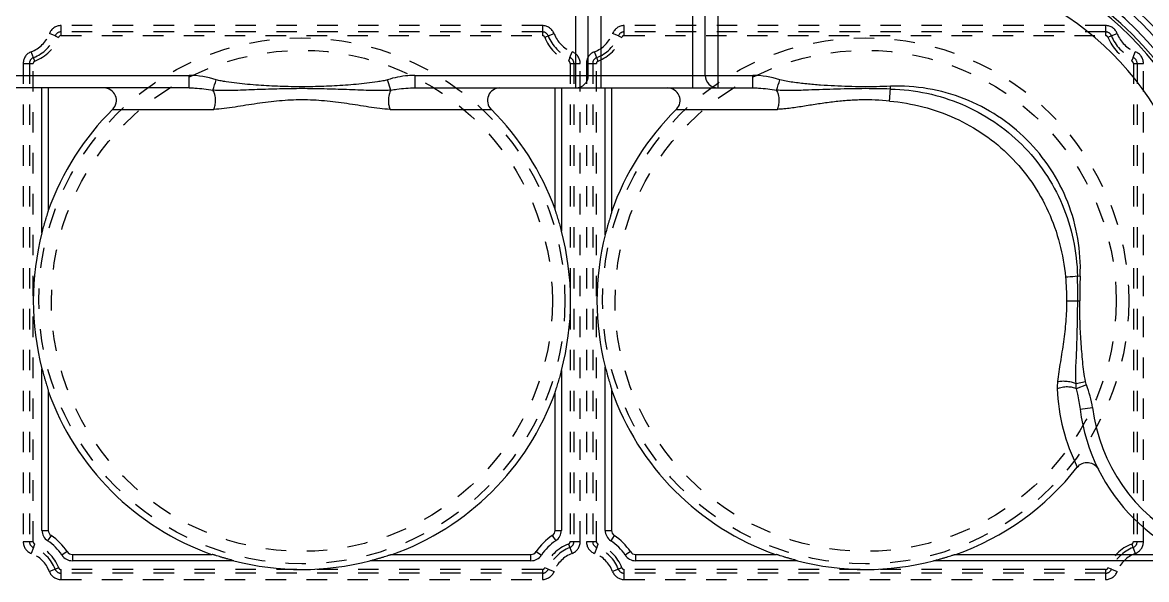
# Model space of a CAD drawing. Header units: millimetres. Extents: x -840 to 1682, y -9216 to -2117.
# Drawn here: x 664 to 753.8, y -2506.6 to -2462.1 of the extents above; entities that cross this region are included whole.
import ezdxf

# ---------------------------------------------------------------- set-up
doc = ezdxf.new("R2010")
doc.units = ezdxf.units.MM
doc.header["$LTSCALE"] = 16.335
doc.linetypes.add('HIDDEN', pattern=[0.2, 0.1, -0.1])
doc.layers.get('0').update_dxf_attribs({"linetype": 'CONTINUOUS'})
doc.layers.add('DEFAULT_2', color=8, linetype='HIDDEN')

msp = doc.modelspace()

# ---------------------------------------------------------------- linework, layer by layer
at = {"color": 7, "linetype": 'Continuous'}
for p, q in [((708.195, -2467.362), (708.195, -2456.188)), ((709.195, -2466.362), (709.195, -2456.305)), ((710.195, -2456.443), (710.195, -2467.362)), ((717.53, -2467.362), (717.53, -2456.443)), ((718.53, -2466.362), (718.53, -2456.305)), ((719.53, -2456.188), (719.53, -2467.362)), ((650.346, -2466.362), (677.319, -2466.362)), ((677.319, -2467.362), (677.319, -2466.362)), ((693.435, -2467.537), (693.173, -2466.712)), ((695.346, -2466.362), (695.346, -2467.362)), ((695.346, -2466.362), (722.319, -2466.362)), ((722.319, -2467.362), (722.319, -2466.362)), ((677.319, -2467.362), (650.346, -2467.362)), ((665.582, -2478.937), (665.582, -2467.362)), ((666.082, -2467.362), (666.082, -2477.208)), ((695.346, -2467.362), (722.319, -2467.362)), ((706.544, -2477.101), (706.544, -2467.362)), ((707.044, -2467.362), (707.044, -2478.793)), ((710.544, -2479.085), (710.544, -2467.362)), ((711.044, -2467.362), (711.044, -2477.317)), ((733.323, -2467.451), (733.314, -2467.233)), ((671.224, -2469.074), (679.294, -2469.074)), ((693.371, -2469.074), (701.44, -2469.074)), ((716.224, -2469.074), (724.294, -2469.074)), ((748.244, -2482.371), (748.462, -2482.38)), ((747.376, -2484.362), (748.42, -2484.362)), ((665.582, -2502.687), (665.582, -2489.788)), ((707.044, -2489.932), (707.044, -2502.687)), ((710.544, -2502.687), (710.544, -2489.64)), ((748.127, -2490.96), (748.886, -2490.807)), ((666.082, -2491.517), (666.082, -2502.687)), ((706.544, -2502.687), (706.544, -2491.624)), ((711.044, -2491.408), (711.044, -2502.687)), ((748.958, -2491.077), (748.151, -2491.391)), ((748.454, -2493.016), (749.446, -2492.889)), ((665.582, -2502.687), (666.082, -2502.687)), ((666.307, -2503.104), (666.032, -2503.522)), ((706.319, -2503.104), (706.594, -2503.522)), ((706.544, -2502.687), (707.044, -2502.687)), ((710.544, -2502.687), (711.044, -2502.687)), ((711.269, -2503.104), (710.994, -2503.522)), ((667.591, -2504.387), (667.173, -2504.662)), ((705.036, -2504.387), (705.454, -2504.662)), ((712.553, -2504.387), (712.135, -2504.662)), ((668.008, -2504.612), (668.008, -2505.112)), ((668.008, -2504.612), (679.178, -2504.612)), ((680.907, -2505.112), (668.008, -2505.112)), ((704.618, -2505.112), (691.758, -2505.112)), ((693.487, -2504.612), (704.618, -2504.612)), ((704.618, -2505.112), (704.618, -2504.612)), ((712.97, -2504.612), (724.178, -2504.612)), ((712.97, -2504.612), (712.97, -2505.112)), ((725.907, -2505.112), (712.97, -2505.112)), ((757.947, -2505.112), (736.758, -2505.112)), ((738.487, -2504.612), (756.794, -2504.612))]:
    msp.add_line(p, q, dxfattribs=at)
for centre, radius, start, end in [((733.832, -2481.862), 81.156, 0, 90), ((733.832, -2481.862), 80.657, 0, 90), ((733.832, -2481.862), 80.158, 0, 90), ((733.832, -2481.862), 79.659, 0, 90), ((733.832, -2481.862), 79.603, 0, 90), ((733.832, -2481.862), 79.104, 0, 90), ((733.832, -2481.862), 71.5, 0, 90), ((733.832, -2481.862), 70, 0, 90), ((733.832, -2481.862), 66, 0, 90), ((734.332, -2481.362), 27.5, 0, 90.00009), ((734.332, -2481.362), 27, 0, 90), ((734.332, -2481.362), 26.349, 0, 90), ((734.332, -2481.362), 25.85, 0, 90), ((734.332, -2481.362), 25.634, 17.95477, 90), ((734.332, -2481.362), 23.636, 17.95096, 90), ((475.339, -2402.385), 214.048, 342.27913, 342.51097), ((708.195, -2466.362), 1, 270, 0), ((719.53, -2466.362), 1, 180, 270), ((601.069, -2427.92), 129.376, 342.16834, 342.55195), ((670.522, -2468.363), 1, 314.65935, 90.04144), ((702.143, -2468.363), 1, 89.9585, 225.34057), ((715.522, -2468.363), 1, 314.65932, 90.04152), ((686.332, -2484.362), 21.494, 134.65893, 160.40988), ((686.332, -2484.362), 21.494, 19.89085, 45.34107), ((731.332, -2484.362), 21.494, 134.65893, 160.71511), ((686.332, -2484.362), 21.448, 165.34658, 194.65342), ((686.332, -2484.362), 21.448, 344.94945, 15.05055), ((731.332, -2484.362), 21.448, 165.75453, 194.24547), ((673.893, -2484.394), 74.378, 0.02455, 1.55849), ((796.681, -2484.38), 48.261, 177.62571, 179.97913), ((686.332, -2484.362), 21.494, 199.59012, 250.40988), ((686.332, -2484.362), 21.494, 289.59012, 340.10915), ((731.332, -2484.362), 21.494, 199.28489, 250.40988), ((761.911, -2490.812), 15.289, 182.11901, 206.53914), ((763.332, -2491.112), 15, 187.29014, 262.98914), ((763.332, -2491.112), 14, 187.29029, 242.26906), ((731.332, -2484.362), 21.494, 289.59012, 321.83761), ((666.582, -2502.687), 1, 180, 236.63299), ((663.832, -2506.862), 4, 33.36701, 56.63299), ((666.582, -2502.687), 0.5, 180, 236.63299), ((663.832, -2506.862), 4.5, 33.36701, 56.63299), ((708.794, -2506.862), 4.5, 123.36701, 146.63299), ((708.794, -2506.862), 4, 123.36701, 146.63299), ((706.044, -2502.687), 0.5, 303.36701, 0), ((706.044, -2502.687), 1, 303.36701, 360), ((711.544, -2502.687), 1, 180, 236.63299), ((708.794, -2506.862), 4, 33.36701, 56.63299), ((711.544, -2502.687), 0.5, 180, 236.63299), ((708.794, -2506.862), 4.5, 33.36701, 56.63299), ((668.008, -2504.112), 0.5, 213.36701, 270), ((704.618, -2504.112), 0.5, 270, 326.63299), ((712.97, -2504.112), 0.5, 213.36701, 270), ((668.008, -2504.112), 1, 213.36701, 270), ((686.332, -2484.362), 21.448, 255.34658, 284.65342), ((704.618, -2504.112), 1, 270, 326.63299), ((712.97, -2504.112), 1, 213.36701, 270), ((731.332, -2484.362), 21.448, 255.34658, 284.65342)]:
    msp.add_arc(centre, radius, start, end, dxfattribs=at)
for points in [[(679.492, -2466.712), (678.793, -2466.489), (678.052, -2466.362), (677.319, -2466.362)], [(724.493, -2466.712), (723.793, -2466.489), (723.053, -2466.362), (722.319, -2466.362)], [(747.284, -2482.451), (747.343, -2483.086), (747.377, -2483.725), (747.377, -2484.362)], [(749.446, -2492.889), (749.366, -2492.269), (749.184, -2491.66), (748.958, -2491.077)]]:
    msp.add_open_spline(points, degree=3, dxfattribs=at)
for points, knots in [([(693.173, -2466.712), (693.046, -2466.751), (692.78, -2466.812), (692.231, -2466.908), (691.524, -2466.999), (690.666, -2467.085), (689.515, -2467.176), (688.07, -2467.253), (686.331, -2467.286), (684.593, -2467.253), (683.148, -2467.176), (681.996, -2467.085), (681.139, -2466.999), (680.432, -2466.908), (679.883, -2466.811), (679.618, -2466.751), (679.492, -2466.712)], [0, 0, 0, 0, 0.028882, 0.059413, 0.121646, 0.184389, 0.247353, 0.373606, 0.50008, 0.626553, 0.752805, 0.815769, 0.878511, 0.940741, 0.971261, 1, 1, 1, 1]), ([(695.346, -2466.362), (695.162, -2466.362), (694.702, -2466.383), (693.971, -2466.489), (693.436, -2466.63), (693.173, -2466.712)], [0, 0, 0, 0, 0.250031, 0.625013, 1, 1, 1, 1]), ([(733.315, -2467.233), (732.57, -2467.264), (731.453, -2467.285), (729.963, -2467.259), (728.848, -2467.214), (727.735, -2467.146), (726.812, -2467.068), (726.077, -2466.989), (725.532, -2466.92), (725.003, -2466.835), (724.656, -2466.763), (724.493, -2466.712)], [0, 0, 0, 0, 0.252272, 0.378431, 0.504478, 0.630324, 0.755821, 0.818325, 0.880494, 0.94193, 1, 1, 1, 1]), ([(677.319, -2467.362), (677.476, -2467.362), (678.116, -2467.379), (678.754, -2467.455), (679.23, -2467.537)], [0, 0, 0, 0, 0.245261, 1, 1, 1, 1]), ([(693.435, -2467.537), (693.293, -2467.559), (693.002, -2467.572), (692.565, -2467.572), (692.124, -2467.575), (691.532, -2467.563), (690.791, -2467.536), (689.901, -2467.503), (689.01, -2467.47), (687.82, -2467.435), (686.333, -2467.415), (684.845, -2467.435), (683.656, -2467.47), (682.764, -2467.503), (681.874, -2467.536), (681.133, -2467.563), (680.541, -2467.574), (680.1, -2467.572), (679.663, -2467.573), (679.373, -2467.558), (679.23, -2467.537)], [0, 0, 0, 0, 0.030363, 0.061196, 0.092306, 0.123514, 0.186101, 0.24882, 0.311592, 0.374388, 0.499997, 0.625605, 0.688401, 0.751173, 0.813891, 0.876478, 0.90769, 0.938797, 0.969626, 1, 1, 1, 1]), ([(679.433, -2468.362), (679.433, -2468.206), (679.403, -2467.92), (679.303, -2467.644), (679.23, -2467.537)], [0, 0, 0, 0, 0.547281, 1, 1, 1, 1]), ([(693.435, -2467.537), (693.362, -2467.644), (693.262, -2467.92), (693.232, -2468.206), (693.232, -2468.362)], [0, 0, 0, 0, 0.452719, 1, 1, 1, 1]), ([(693.435, -2467.537), (693.595, -2467.51), (694.228, -2467.412), (694.869, -2467.362), (695.346, -2467.362)], [0, 0, 0, 0, 0.254315, 1, 1, 1, 1]), ([(722.319, -2467.362), (722.476, -2467.362), (723.116, -2467.379), (723.754, -2467.455), (724.23, -2467.537)], [0, 0, 0, 0, 0.245261, 1, 1, 1, 1]), ([(733.323, -2467.451), (732.563, -2467.435), (731.421, -2467.414), (729.899, -2467.436), (728.758, -2467.466), (727.619, -2467.508), (726.67, -2467.544), (725.912, -2467.567), (725.346, -2467.577), (724.786, -2467.569), (724.412, -2467.564), (724.23, -2467.537)], [0, 0, 0, 0, 0.250959, 0.376444, 0.501914, 0.627328, 0.752577, 0.815049, 0.877341, 0.93924, 1, 1, 1, 1]), ([(724.433, -2468.362), (724.433, -2468.206), (724.403, -2467.92), (724.303, -2467.644), (724.23, -2467.537)], [0, 0, 0, 0, 0.54728, 1, 1, 1, 1]), ([(733.244, -2468.41), (733.247, -2468.348), (733.269, -2468.028), (733.298, -2467.708), (733.323, -2467.451)], [0, 0, 0, 0, 0.195731, 1, 1, 1, 1]), ([(748.462, -2482.381), (748.544, -2480.392), (747.857, -2476.334), (744.494, -2471.202), (739.362, -2467.839), (735.303, -2467.15), (733.315, -2467.233)], [0, 0, 0, 0, 0.249988, 0.499985, 0.749979, 1, 1, 1, 1]), ([(733.323, -2467.451), (735.263, -2467.499), (739.149, -2468.318), (744.07, -2471.625), (747.377, -2476.546), (748.196, -2480.432), (748.244, -2482.371)], [0, 0, 0, 0, 0.251112, 0.500021, 0.74893, 1, 1, 1, 1]), ([(693.371, -2469.074), (693.092, -2469.077), (692.525, -2469.016), (691.67, -2468.892), (690.797, -2468.751), (689.618, -2468.566), (688.132, -2468.377), (686.332, -2468.29), (684.533, -2468.377), (683.047, -2468.566), (681.868, -2468.751), (680.995, -2468.892), (680.14, -2469.016), (679.572, -2469.077), (679.294, -2469.074)], [0, 0, 0, 0, 0.058883, 0.120407, 0.182988, 0.246143, 0.372981, 0.499999, 0.627015, 0.753852, 0.817007, 0.879586, 0.941117, 1, 1, 1, 1]), ([(679.294, -2469.074), (679.343, -2468.971), (679.411, -2468.735), (679.433, -2468.491), (679.433, -2468.362)], [0, 0, 0, 0, 0.468773, 1, 1, 1, 1]), ([(693.232, -2468.362), (693.232, -2468.491), (693.254, -2468.735), (693.322, -2468.971), (693.371, -2469.074)], [0, 0, 0, 0, 0.531227, 1, 1, 1, 1]), ([(733.244, -2468.41), (732.488, -2468.334), (731.346, -2468.294), (729.829, -2468.366), (728.696, -2468.481), (727.572, -2468.638), (726.46, -2468.817), (725.543, -2468.962), (724.823, -2469.051), (724.468, -2469.074), (724.294, -2469.074)], [0, 0, 0, 0, 0.253154, 0.379761, 0.506299, 0.632575, 0.758144, 0.881732, 0.942108, 1, 1, 1, 1]), ([(724.294, -2469.074), (724.343, -2468.971), (724.411, -2468.735), (724.433, -2468.491), (724.433, -2468.362)], [0, 0, 0, 0, 0.468773, 1, 1, 1, 1]), ([(733.244, -2468.41), (735.034, -2468.577), (738.584, -2469.48), (743.102, -2472.593), (746.215, -2477.111), (747.118, -2480.661), (747.284, -2482.451)], [0, 0, 0, 0, 0.250812, 0.5, 0.749189, 1, 1, 1, 1]), ([(665.582, -2478.937), (665.623, -2478.78), (665.687, -2478.545), (665.776, -2478.234), (665.844, -2478.003), (665.912, -2477.776), (665.969, -2477.59), (666.014, -2477.447), (666.043, -2477.35), (666.066, -2477.277), (666.078, -2477.231), (666.082, -2477.214), (666.082, -2477.208)], [0, 0, 0, 0, 0.270583, 0.405385, 0.53937, 0.671758, 0.800788, 0.8627, 0.920961, 0.971232, 0.989837, 1, 1, 1, 1]), ([(706.544, -2477.101), (706.544, -2477.107), (706.549, -2477.123), (706.56, -2477.167), (706.583, -2477.238), (706.612, -2477.334), (706.656, -2477.473), (706.713, -2477.655), (706.782, -2477.877), (706.85, -2478.104), (706.939, -2478.409), (707.003, -2478.639), (707.044, -2478.793)], [0, 0, 0, 0, 0.009968, 0.028273, 0.078083, 0.136102, 0.197908, 0.326944, 0.459491, 0.593713, 0.728797, 1, 1, 1, 1]), ([(711.044, -2477.317), (711.044, -2477.323), (711.039, -2477.341), (711.027, -2477.388), (711.004, -2477.463), (710.974, -2477.564), (710.93, -2477.71), (710.873, -2477.899), (710.804, -2478.131), (710.737, -2478.367), (710.648, -2478.685), (710.585, -2478.924), (710.544, -2479.085)], [0, 0, 0, 0, 0.010369, 0.029286, 0.080023, 0.138525, 0.200541, 0.329559, 0.461784, 0.595527, 0.730045, 1, 1, 1, 1]), ([(747.284, -2482.451), (747.35, -2482.447), (747.67, -2482.425), (747.99, -2482.397), (748.244, -2482.371)], [0, 0, 0, 0, 0.204948, 1, 1, 1, 1]), ([(747.377, -2484.362), (747.374, -2484.909), (747.329, -2486.002), (747.136, -2487.627), (746.881, -2489.225), (746.708, -2490.285), (746.656, -2490.812)], [0, 0, 0, 0, 0.252398, 0.504537, 0.755186, 1, 1, 1, 1]), ([(748.127, -2490.96), (748.091, -2490.414), (748.118, -2489.59), (748.176, -2488.495), (748.218, -2487.394), (748.246, -2486.016), (748.258, -2484.914), (748.271, -2484.362)], [0, 0, 0, 0, 0.248553, 0.373663, 0.49885, 0.749372, 1, 1, 1, 1]), ([(748.886, -2490.807), (748.781, -2490.285), (748.654, -2489.219), (748.52, -2487.612), (748.439, -2485.989), (748.42, -2484.905), (748.42, -2484.362)], [0, 0, 0, 0, 0.246732, 0.497104, 0.748307, 1, 1, 1, 1]), ([(665.582, -2489.788), (665.623, -2489.945), (665.687, -2490.18), (665.776, -2490.491), (665.844, -2490.722), (665.912, -2490.949), (665.969, -2491.135), (666.014, -2491.277), (666.043, -2491.375), (666.066, -2491.448), (666.078, -2491.494), (666.082, -2491.511), (666.082, -2491.517)], [0, 0, 0, 0, 0.270583, 0.405386, 0.539371, 0.671759, 0.800789, 0.862701, 0.920962, 0.971232, 0.989837, 1, 1, 1, 1]), ([(707.044, -2489.932), (707.003, -2490.086), (706.939, -2490.316), (706.85, -2490.621), (706.782, -2490.848), (706.713, -2491.07), (706.656, -2491.252), (706.612, -2491.391), (706.583, -2491.487), (706.56, -2491.558), (706.549, -2491.602), (706.544, -2491.618), (706.544, -2491.624)], [0, 0, 0, 0, 0.271203, 0.406287, 0.540509, 0.673056, 0.802092, 0.863898, 0.921917, 0.971727, 0.990032, 1, 1, 1, 1]), ([(710.544, -2489.64), (710.585, -2489.8), (710.648, -2490.04), (710.737, -2490.358), (710.804, -2490.593), (710.873, -2490.825), (710.93, -2491.015), (710.974, -2491.161), (711.004, -2491.262), (711.027, -2491.337), (711.039, -2491.384), (711.044, -2491.402), (711.044, -2491.408)], [0, 0, 0, 0, 0.269955, 0.404473, 0.538216, 0.670441, 0.799459, 0.861475, 0.919977, 0.970714, 0.989631, 1, 1, 1, 1]), ([(746.656, -2490.812), (746.651, -2490.861), (746.634, -2491.049), (746.627, -2491.238), (746.632, -2491.378)], [0, 0, 0, 0, 0.256715, 1, 1, 1, 1]), ([(746.656, -2490.812), (746.766, -2490.784), (747.024, -2490.754), (747.421, -2490.768), (747.802, -2490.836), (748.034, -2490.914), (748.127, -2490.96)], [0, 0, 0, 0, 0.22846, 0.515017, 0.791262, 1, 1, 1, 1]), ([(748.151, -2491.391), (748.147, -2491.356), (748.135, -2491.212), (748.13, -2491.069), (748.127, -2490.96)], [0, 0, 0, 0, 0.242555, 1, 1, 1, 1]), ([(748.958, -2491.077), (748.952, -2491.06), (748.923, -2490.972), (748.901, -2490.881), (748.886, -2490.807)], [0, 0, 0, 0, 0.192014, 1, 1, 1, 1]), ([(746.632, -2491.378), (746.75, -2491.316), (747.02, -2491.231), (747.429, -2491.197), (747.819, -2491.242), (748.053, -2491.328), (748.151, -2491.391)], [0, 0, 0, 0, 0.25451, 0.533119, 0.778401, 1, 1, 1, 1]), ([(748.151, -2491.391), (748.181, -2491.53), (748.297, -2492.069), (748.402, -2492.611), (748.454, -2493.016)], [0, 0, 0, 0, 0.258907, 1, 1, 1, 1]), ([(748.233, -2497.644), (748.335, -2497.513), (748.611, -2497.301), (749.125, -2497.225), (749.611, -2497.403), (749.84, -2497.667), (749.913, -2497.815)], [0, 0, 0, 0, 0.250055, 0.500014, 0.749929, 1, 1, 1, 1]), ([(680.907, -2505.112), (680.75, -2505.071), (680.515, -2505.008), (680.204, -2504.919), (679.973, -2504.851), (679.746, -2504.783), (679.56, -2504.726), (679.417, -2504.681), (679.32, -2504.652), (679.247, -2504.629), (679.201, -2504.617), (679.184, -2504.612), (679.178, -2504.612)], [0, 0, 0, 0, 0.270583, 0.405385, 0.53937, 0.671758, 0.800788, 0.8627, 0.920961, 0.971232, 0.989837, 1, 1, 1, 1]), ([(691.758, -2505.112), (691.915, -2505.071), (692.15, -2505.008), (692.461, -2504.919), (692.692, -2504.851), (692.919, -2504.783), (693.105, -2504.726), (693.247, -2504.681), (693.345, -2504.652), (693.418, -2504.629), (693.464, -2504.617), (693.481, -2504.612), (693.487, -2504.612)], [0, 0, 0, 0, 0.270583, 0.405386, 0.53937, 0.671759, 0.800789, 0.862701, 0.920962, 0.971232, 0.989837, 1, 1, 1, 1]), ([(725.907, -2505.112), (725.75, -2505.071), (725.515, -2505.008), (725.204, -2504.919), (724.973, -2504.851), (724.746, -2504.783), (724.56, -2504.726), (724.417, -2504.681), (724.32, -2504.652), (724.247, -2504.629), (724.201, -2504.617), (724.184, -2504.612), (724.178, -2504.612)], [0, 0, 0, 0, 0.270583, 0.405385, 0.53937, 0.671758, 0.800788, 0.8627, 0.920961, 0.971232, 0.989837, 1, 1, 1, 1]), ([(736.758, -2505.112), (736.915, -2505.071), (737.15, -2505.008), (737.461, -2504.919), (737.692, -2504.851), (737.919, -2504.783), (738.105, -2504.726), (738.247, -2504.681), (738.345, -2504.652), (738.418, -2504.629), (738.464, -2504.617), (738.481, -2504.612), (738.487, -2504.612)], [0, 0, 0, 0, 0.270583, 0.405386, 0.53937, 0.671759, 0.800789, 0.862701, 0.920962, 0.971232, 0.989837, 1, 1, 1, 1])]:
    msp.add_open_spline(points, degree=3, knots=knots, dxfattribs=at)
at = {"layer": 'DEFAULT_2', "color": 8, "linetype": 'HIDDEN'}
for p, q in [((666.635, -2463.211), (666.168, -2463.032)), ((667.102, -2463.189), (667.102, -2462.389)), ((705.525, -2462.389), (667.102, -2462.389)), ((705.525, -2462.889), (667.102, -2462.889)), ((705.525, -2462.389), (705.525, -2463.189)), ((705.712, -2463.318), (706.459, -2463.032)), ((711.596, -2463.211), (711.129, -2463.032)), ((712.063, -2463.189), (712.063, -2462.389)), ((750.487, -2462.389), (712.063, -2462.389)), ((750.487, -2462.889), (712.063, -2462.889)), ((750.487, -2462.389), (750.487, -2463.189)), ((750.674, -2463.318), (751.421, -2463.032)), ((666.635, -2463.211), (666.911, -2463.327)), ((667.102, -2463.189), (705.513, -2463.189)), ((711.596, -2463.211), (711.873, -2463.327)), ((712.063, -2463.189), (750.475, -2463.189)), ((665.011, -2465.222), (664.725, -2464.474)), ((707.723, -2464.941), (707.606, -2465.218)), ((707.723, -2464.941), (707.901, -2464.474)), ((709.973, -2465.222), (709.687, -2464.474)), ((752.685, -2464.941), (752.568, -2465.218)), ((752.685, -2464.941), (752.863, -2464.474)), ((664.082, -2465.408), (664.082, -2503.593)), ((664.082, -2465.408), (664.882, -2465.408)), ((664.582, -2465.408), (664.582, -2503.593)), ((664.882, -2503.593), (664.882, -2465.42)), ((707.744, -2465.408), (707.744, -2503.582)), ((707.744, -2465.408), (708.544, -2465.408)), ((708.044, -2465.408), (708.044, -2503.593)), ((708.544, -2503.593), (708.544, -2465.408)), ((709.044, -2465.408), (709.044, -2503.593)), ((709.044, -2465.408), (709.844, -2465.408)), ((709.544, -2465.408), (709.544, -2503.593)), ((709.844, -2503.593), (709.844, -2465.42)), ((752.706, -2465.408), (753.506, -2465.408)), ((752.706, -2465.408), (752.706, -2503.582)), ((753.006, -2465.408), (753.006, -2503.593)), ((753.506, -2503.593), (753.506, -2465.408)), ((664.882, -2503.593), (664.082, -2503.593)), ((664.904, -2504.06), (664.725, -2504.527)), ((664.904, -2504.06), (665.021, -2503.783)), ((707.616, -2503.78), (707.901, -2504.527)), ((708.544, -2503.593), (707.744, -2503.593)), ((709.844, -2503.593), (709.044, -2503.593)), ((709.866, -2504.06), (709.687, -2504.527)), ((709.866, -2504.06), (709.983, -2503.783)), ((752.578, -2503.78), (752.863, -2504.527)), ((753.506, -2503.593), (752.706, -2503.593)), ((666.915, -2505.684), (666.168, -2505.97)), ((667.102, -2506.612), (667.102, -2505.812)), ((705.525, -2506.112), (667.102, -2506.112)), ((705.525, -2505.812), (667.113, -2505.812)), ((705.525, -2505.812), (705.525, -2506.612)), ((705.992, -2505.791), (705.715, -2505.674)), ((705.992, -2505.791), (706.459, -2505.97)), ((711.877, -2505.684), (711.129, -2505.97)), ((712.063, -2506.612), (712.063, -2505.812)), ((750.487, -2506.112), (712.063, -2506.112)), ((750.487, -2505.812), (712.075, -2505.812)), ((750.487, -2505.812), (750.487, -2506.612)), ((750.954, -2505.791), (750.677, -2505.674)), ((750.954, -2505.791), (751.421, -2505.97)), ((667.102, -2506.612), (705.525, -2506.612)), ((712.063, -2506.612), (750.487, -2506.612))]:
    msp.add_line(p, q, dxfattribs=at)
for centre, radius in [((686.332, -2484.362), 21), ((731.332, -2484.362), 21), ((686.332, -2484.362), 20), ((731.332, -2484.362), 20)]:
    msp.add_circle(centre, radius, dxfattribs=at)
for centre, radius, start, end in [((733.832, -2481.862), 81.099, 0, 90), ((733.832, -2481.862), 68.5, 0, 90), ((663.832, -2462.139), 2.5, 290.92483, 339.07517), ((667.102, -2463.389), 1, 90, 159.07517), ((667.102, -2463.389), 0.5, 90, 159.07517), ((705.525, -2463.389), 1, 20.92483, 90), ((705.525, -2463.389), 0.5, 20.92483, 90), ((708.794, -2462.139), 2.5, 200.92483, 249.07517), ((708.794, -2462.139), 2.5, 290.92483, 339.07517), ((712.063, -2463.389), 1, 90, 159.07517), ((712.063, -2463.389), 0.5, 90, 159.07517), ((750.487, -2463.389), 1, 20.92483, 90), ((750.487, -2463.389), 0.5, 20.92483, 90), ((753.756, -2462.139), 2.5, 200.92483, 249.07517), ((663.832, -2462.139), 3, 290.92483, 339.07517), ((663.832, -2462.139), 3.3, 290.92483, 338.98657), ((708.794, -2462.139), 3.3, 200.92483, 248.98657), ((708.794, -2462.139), 3, 200.92483, 249.07517), ((708.794, -2462.139), 3, 290.92483, 339.07517), ((708.794, -2462.139), 3.3, 290.92483, 338.98657), ((753.756, -2462.139), 3.3, 200.92483, 248.98657), ((753.756, -2462.139), 3, 200.92483, 249.07517), ((665.082, -2465.408), 1, 110.92483, 180), ((665.082, -2465.408), 0.5, 110.92483, 180), ((707.544, -2465.408), 0.5, 0, 69.07517), ((707.544, -2465.408), 1, 0, 69.07517), ((710.044, -2465.408), 1, 110.92483, 180), ((710.044, -2465.408), 0.5, 110.92483, 180), ((752.506, -2465.408), 0.5, 0, 69.07517), ((752.506, -2465.408), 1, 0, 69.07517), ((665.082, -2503.593), 1, 180, 249.07517), ((665.082, -2503.593), 0.5, 180, 249.07517), ((663.832, -2506.862), 3, 20.92483, 69.07517), ((663.832, -2506.862), 3.3, 20.92483, 68.98657), ((708.794, -2506.862), 3.3, 110.92483, 158.98658), ((708.794, -2506.862), 3, 110.92483, 159.07517), ((707.544, -2503.593), 0.5, 290.92483, 360), ((707.544, -2503.593), 1, 290.92483, 360), ((710.044, -2503.593), 1, 180, 249.07517), ((710.044, -2503.593), 0.5, 180, 249.07517), ((708.794, -2506.862), 3, 20.92483, 69.07517), ((708.794, -2506.862), 3.3, 20.92483, 68.98657), ((753.756, -2506.862), 3.3, 110.92483, 158.98658), ((753.756, -2506.862), 3, 110.92483, 159.07517), ((752.506, -2503.593), 0.5, 290.92483, 360), ((752.506, -2503.593), 1, 290.92483, 360), ((663.832, -2506.862), 2.5, 20.92483, 69.07517), ((708.794, -2506.862), 2.5, 110.92483, 159.07517), ((708.794, -2506.862), 2.5, 20.92483, 69.07517), ((753.756, -2506.862), 2.5, 110.92483, 159.07517), ((667.102, -2505.612), 1, 200.92483, 270), ((667.102, -2505.612), 0.5, 200.92483, 270), ((705.525, -2505.612), 0.5, 270, 339.07517), ((705.525, -2505.612), 1, 270, 339.07517), ((712.063, -2505.612), 1, 200.92483, 270), ((712.063, -2505.612), 0.5, 200.92483, 270), ((750.487, -2505.612), 0.5, 270, 339.07517), ((750.487, -2505.612), 1, 270, 339.07517)]:
    msp.add_arc(centre, radius, start, end, dxfattribs=at)
for points, knots in [([(667.102, -2463.189), (667.061, -2463.189), (666.979, -2463.215), (666.925, -2463.284), (666.913, -2463.322)], [0, 0, 0, 0, 0.499781, 1, 1, 1, 1]), ([(705.712, -2463.318), (705.697, -2463.279), (705.641, -2463.209), (705.555, -2463.187), (705.513, -2463.189)], [0, 0, 0, 0, 0.499693, 1, 1, 1, 1]), ([(712.063, -2463.189), (712.023, -2463.189), (711.941, -2463.215), (711.887, -2463.284), (711.875, -2463.322)], [0, 0, 0, 0, 0.499781, 1, 1, 1, 1]), ([(750.674, -2463.318), (750.659, -2463.279), (750.603, -2463.209), (750.517, -2463.187), (750.475, -2463.189)], [0, 0, 0, 0, 0.499693, 1, 1, 1, 1]), ([(665.011, -2465.222), (664.972, -2465.236), (664.902, -2465.292), (664.88, -2465.379), (664.882, -2465.42)], [0, 0, 0, 0, 0.499693, 1, 1, 1, 1]), ([(707.744, -2465.408), (707.744, -2465.368), (707.718, -2465.286), (707.649, -2465.232), (707.611, -2465.22)], [0, 0, 0, 0, 0.499781, 1, 1, 1, 1]), ([(709.973, -2465.222), (709.934, -2465.236), (709.864, -2465.292), (709.842, -2465.379), (709.844, -2465.42)], [0, 0, 0, 0, 0.499693, 1, 1, 1, 1]), ([(752.706, -2465.408), (752.706, -2465.368), (752.68, -2465.286), (752.611, -2465.232), (752.573, -2465.22)], [0, 0, 0, 0, 0.499781, 1, 1, 1, 1]), ([(664.882, -2503.593), (664.882, -2503.634), (664.908, -2503.716), (664.977, -2503.769), (665.016, -2503.782)], [0, 0, 0, 0, 0.499781, 1, 1, 1, 1]), ([(707.616, -2503.78), (707.654, -2503.765), (707.724, -2503.709), (707.746, -2503.623), (707.744, -2503.582)], [0, 0, 0, 0, 0.499693, 1, 1, 1, 1]), ([(709.844, -2503.593), (709.844, -2503.634), (709.87, -2503.716), (709.939, -2503.769), (709.978, -2503.782)], [0, 0, 0, 0, 0.499781, 1, 1, 1, 1]), ([(752.578, -2503.78), (752.616, -2503.765), (752.686, -2503.709), (752.708, -2503.623), (752.706, -2503.582)], [0, 0, 0, 0, 0.499693, 1, 1, 1, 1]), ([(666.915, -2505.684), (666.93, -2505.723), (666.985, -2505.792), (667.072, -2505.815), (667.113, -2505.812)], [0, 0, 0, 0, 0.499693, 1, 1, 1, 1]), ([(705.525, -2505.812), (705.566, -2505.812), (705.648, -2505.786), (705.701, -2505.717), (705.714, -2505.679)], [0, 0, 0, 0, 0.499994, 1, 1, 1, 1]), ([(711.877, -2505.684), (711.891, -2505.723), (711.947, -2505.792), (712.034, -2505.815), (712.075, -2505.812)], [0, 0, 0, 0, 0.499693, 1, 1, 1, 1]), ([(750.487, -2505.812), (750.527, -2505.812), (750.61, -2505.786), (750.663, -2505.717), (750.676, -2505.679)], [0, 0, 0, 0, 0.499994, 1, 1, 1, 1])]:
    msp.add_open_spline(points, degree=3, knots=knots, dxfattribs=at)

doc.saveas('drawing.dxf')
